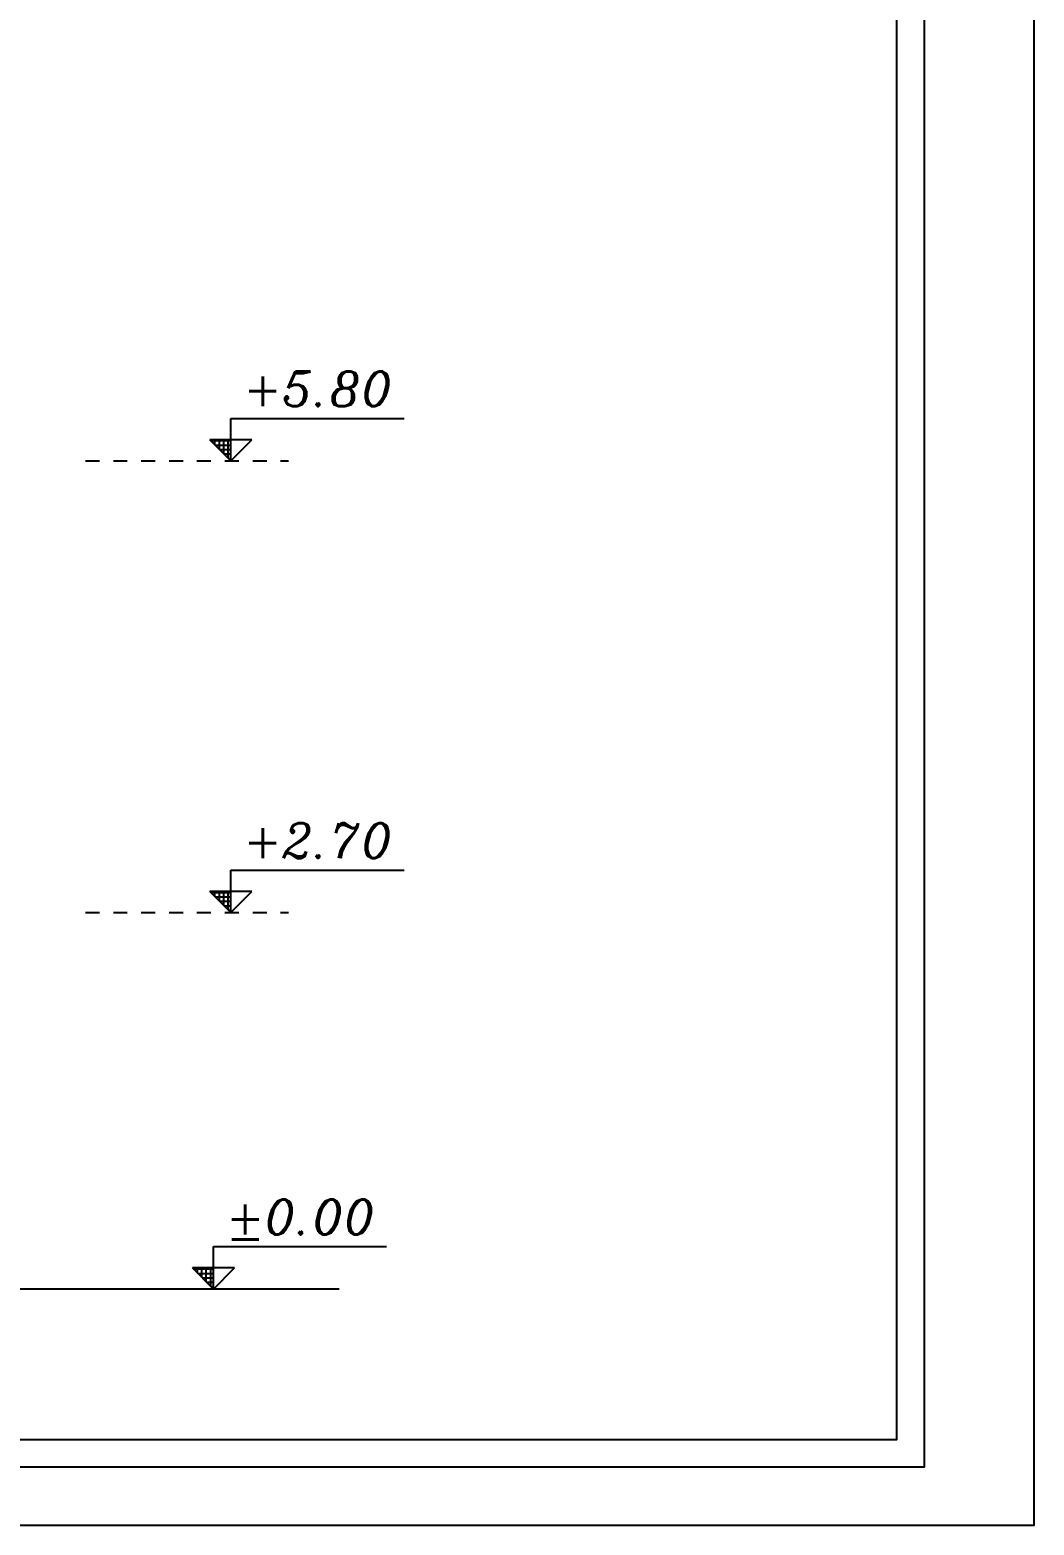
# Model space of a CAD drawing. Header units: millimetres. Extents: x 577 to 2337, y 236 to 943.
# Drawn here: x 1087.99 to 1095.19, y 533.53 to 544.26 of the extents above; entities that cross this region are included whole.
import ezdxf

# ---------------------------------------------------------------- set-up
doc = ezdxf.new("R2010")
doc.units = ezdxf.units.MM
doc.header["$LTSCALE"] = 0.01
doc.linetypes.add('ACAD_ISO03W100', pattern=[30, 12, -18])
for name, color, linetype in [('00-Arm', 7, 'Continuous'), ('02-Elev', 2, 'Continuous'), ('05-Dim', 5, 'Continuous')]:
    doc.layers.add(name, color=color, linetype=linetype)
doc.styles.get("Standard").update_dxf_attribs({"font": 'italic.shx'})

msp = doc.modelspace()

# ---------------------------------------------------------------- hatches: boundary and pattern name
at = {"layer": '05-Dim'}
h = msp.add_hatch(dxfattribs=at)
h.set_pattern_fill('NET', color=3, scale=0.01, style=0)
h.set_pattern_definition([(0, (309.05673, -167.35071), (0, 0.03175), []), (90, (309.05673, -167.35071), (-0.03175, 2e-18), [])])
h.paths.add_polyline_path([(1089.427, 541.316), (1089.277, 541.316), (1089.427, 541.165)])
h = msp.add_hatch(dxfattribs=at)
h.set_pattern_fill('NET', color=3, scale=0.01, style=0)
h.set_pattern_definition([(0, (309.05673, -170.59071), (0, 0.03175), []), (90, (309.05673, -170.59071), (-0.03175, 2e-18), [])])
h.paths.add_polyline_path([(1089.427, 538.076), (1089.277, 538.076), (1089.427, 537.925)])
h = msp.add_hatch(dxfattribs=at)
h.set_pattern_fill('NET', color=3, scale=0.01, style=0)
h.set_pattern_definition([(0, (308.93108, -173.29071), (0, 0.03175), []), (90, (308.93108, -173.29071), (-0.03175, 2e-18), [])])
h.paths.add_polyline_path([(1089.302, 535.376), (1089.151, 535.376), (1089.302, 535.225)])

# ---------------------------------------------------------------- linework, layer by layer
at = {"layer": '00-Arm'}
for points in [[(1095.188, 554.182), (1065.688, 554.182), (1065.688, 533.532), (1095.188, 533.532)], [(1094.205, 553.568), (1066.672, 553.568), (1066.672, 534.147), (1094.205, 534.147)]]:
    msp.add_lwpolyline(points, close=True, dxfattribs=at)
at = {"layer": '00-Arm', "color": 4}
msp.add_lwpolyline([(1094.402, 553.764), (1066.475, 553.764), (1066.475, 533.95), (1094.402, 533.95)], close=True, dxfattribs=at)
at = {"layer": '02-Elev', "color": 7}
msp.add_line((1090.203, 535.225), (1074.057, 535.225), dxfattribs=at)
at = {"layer": '05-Dim', "color": 4}
for p, q in [((1089.427, 541.469), (1090.67, 541.469)), ((1089.427, 541.165), (1089.427, 541.469)), ((1089.427, 541.165), (1089.277, 541.316)), ((1089.578, 541.316), (1089.277, 541.316)), ((1089.427, 541.165), (1089.578, 541.316)), ((1089.427, 538.229), (1090.67, 538.229)), ((1089.427, 537.925), (1089.427, 538.229)), ((1089.427, 537.925), (1089.277, 538.076)), ((1089.578, 538.076), (1089.277, 538.076)), ((1089.427, 537.925), (1089.578, 538.076)), ((1089.302, 535.529), (1090.544, 535.529)), ((1089.302, 535.225), (1089.302, 535.529)), ((1089.302, 535.225), (1089.151, 535.376)), ((1089.452, 535.376), (1089.151, 535.376)), ((1089.302, 535.225), (1089.452, 535.376))]:
    msp.add_line(p, q, dxfattribs=at)
at = {"layer": '05-Dim', "color": 5, "linetype": 'ACAD_ISO03W100', "ltscale": 0.5}
for p, q in [((1088.384, 541.165), (1089.84, 541.165)), ((1088.384, 537.925), (1089.84, 537.925))]:
    msp.add_line(p, q, dxfattribs=at)

# ---------------------------------------------------------------- texts
at = {"layer": '05-Dim', "color": 4, "char_height": 0.25, "width": 2.0432, "attachment_point": 1}
for s, insert in [('+5.80', (1089.516, 541.806)), ('+2.70', (1089.516, 538.566)), ('+0.00', (1089.391, 535.866)), ('-', (1089.391, 535.723))]:
    msp.add_mtext(s, dxfattribs=dict(at, insert=insert))

doc.saveas('drawing.dxf')
